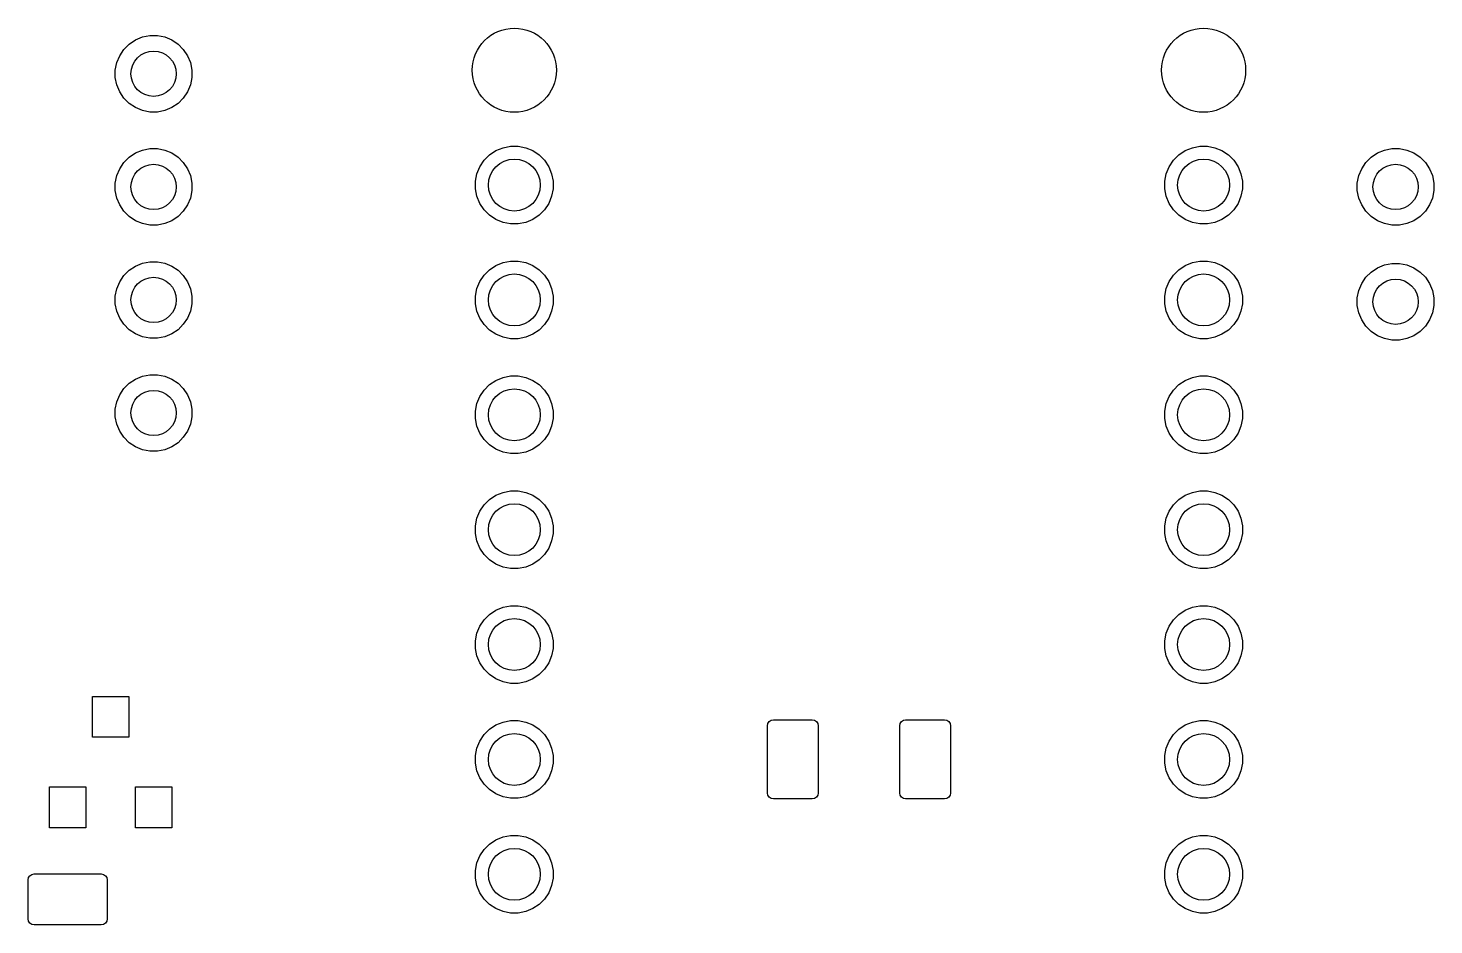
# Model space of a CAD drawing. Header units: inches. Extents: x 5.21 to 6.43, y -5.01 to -3.33.
# Drawn here: x 5.207 to 6.431, y -4.114 to -3.333 of the extents above; entities that cross this region are included whole.
import ezdxf

# ---------------------------------------------------------------- set-up
doc = ezdxf.new("R2010")
doc.units = ezdxf.units.IN
doc.header["$MEASUREMENT"] = 0
doc.layers.add('F.Mask', color=201, linetype='CONTINUOUS', true_color=0xd864ff)

msp = doc.modelspace()

# ---------------------------------------------------------------- linework, layer by layer
at = {"layer": 'F.Mask', "linetype": 'CONTINUOUS'}
for p, q in [((5.3067, -3.3408), (5.3132, -3.3395)), ((5.3132, -3.3395), (5.3197, -3.3395)), ((5.3197, -3.3395), (5.3262, -3.3408)), ((5.2869, -3.3571), (5.2906, -3.3516)), ((5.2906, -3.3516), (5.2952, -3.347)), ((5.2952, -3.347), (5.3007, -3.3433)), ((5.3007, -3.3433), (5.3067, -3.3408)), ((5.3262, -3.3408), (5.3322, -3.3433)), ((5.3322, -3.3433), (5.3377, -3.347)), ((5.3377, -3.347), (5.3423, -3.3516)), ((5.3423, -3.3516), (5.346, -3.3571)), ((5.2831, -3.3696), (5.2844, -3.3631)), ((5.2844, -3.3631), (5.2869, -3.3571)), ((5.346, -3.3571), (5.3485, -3.3631)), ((5.3485, -3.3631), (5.3497, -3.3696)), ((5.2831, -3.3761), (5.2831, -3.3696)), ((5.2844, -3.3825), (5.2831, -3.3761)), ((5.3497, -3.3761), (5.3485, -3.3825)), ((5.3497, -3.3696), (5.3497, -3.3761)), ((5.2869, -3.3886), (5.2844, -3.3825)), ((5.2906, -3.3941), (5.2869, -3.3886)), ((5.346, -3.3886), (5.3423, -3.3941)), ((5.3485, -3.3825), (5.346, -3.3886)), ((5.2952, -3.3987), (5.2906, -3.3941)), ((5.3007, -3.4023), (5.2952, -3.3987)), ((5.3377, -3.3987), (5.3322, -3.4023)), ((5.3423, -3.3941), (5.3377, -3.3987)), ((5.3067, -3.4049), (5.3007, -3.4023)), ((5.3132, -3.4061), (5.3067, -3.4049)), ((5.3197, -3.4061), (5.3132, -3.4061)), ((5.3262, -3.4049), (5.3197, -3.4061)), ((5.3322, -3.4023), (5.3262, -3.4049)), ((5.3067, -3.4392), (5.3132, -3.438)), ((5.3132, -3.438), (5.3197, -3.438)), ((5.3197, -3.438), (5.3262, -3.4392)), ((5.6144, -3.4397), (5.6206, -3.4372)), ((5.6206, -3.4372), (5.6271, -3.4359)), ((5.6271, -3.4359), (5.6337, -3.4359)), ((5.6337, -3.4359), (5.6403, -3.4372)), ((5.6403, -3.4372), (5.6464, -3.4397)), ((6.2144, -3.4397), (6.2206, -3.4372)), ((6.2206, -3.4372), (6.2271, -3.4359)), ((6.2271, -3.4359), (6.2337, -3.4359)), ((6.2337, -3.4359), (6.2403, -3.4372)), ((6.2403, -3.4372), (6.2464, -3.4397)), ((6.3878, -3.4392), (6.3943, -3.438)), ((6.3943, -3.438), (6.4008, -3.438)), ((6.4008, -3.438), (6.4073, -3.4392)), ((5.2869, -3.4555), (5.2906, -3.45)), ((5.2906, -3.45), (5.2952, -3.4454)), ((5.2952, -3.4454), (5.3007, -3.4417)), ((5.3007, -3.4417), (5.3067, -3.4392)), ((5.3262, -3.4392), (5.3322, -3.4417)), ((5.3322, -3.4417), (5.3377, -3.4454)), ((5.3377, -3.4454), (5.3423, -3.45)), ((5.3423, -3.45), (5.346, -3.4555)), ((5.6005, -3.4537), (5.6042, -3.4481)), ((5.6042, -3.4481), (5.6089, -3.4434)), ((5.6089, -3.4434), (5.6144, -3.4397)), ((5.6464, -3.4397), (5.652, -3.4434)), ((5.652, -3.4434), (5.6567, -3.4481)), ((5.6567, -3.4481), (5.6604, -3.4537)), ((6.2005, -3.4537), (6.2042, -3.4481)), ((6.2042, -3.4481), (6.2089, -3.4434)), ((6.2089, -3.4434), (6.2144, -3.4397)), ((6.2464, -3.4397), (6.252, -3.4434)), ((6.252, -3.4434), (6.2567, -3.4481)), ((6.2567, -3.4481), (6.2604, -3.4537)), ((6.368, -3.4555), (6.3717, -3.45)), ((6.3717, -3.45), (6.3763, -3.4454)), ((6.3763, -3.4454), (6.3818, -3.4417)), ((6.3818, -3.4417), (6.3878, -3.4392)), ((6.4073, -3.4392), (6.4133, -3.4417)), ((6.4133, -3.4417), (6.4188, -3.4454)), ((6.4188, -3.4454), (6.4234, -3.45)), ((6.4234, -3.45), (6.4271, -3.4555)), ((5.2831, -3.468), (5.2844, -3.4615)), ((5.2844, -3.4615), (5.2869, -3.4555)), ((5.346, -3.4555), (5.3485, -3.4615)), ((5.3485, -3.4615), (5.3497, -3.468)), ((5.5966, -3.4664), (5.5979, -3.4598)), ((5.5979, -3.4598), (5.6005, -3.4537)), ((5.6604, -3.4537), (5.6629, -3.4598)), ((5.6629, -3.4598), (5.6642, -3.4664)), ((6.1966, -3.4664), (6.1979, -3.4598)), ((6.1979, -3.4598), (6.2005, -3.4537)), ((6.2604, -3.4537), (6.2629, -3.4598)), ((6.2629, -3.4598), (6.2642, -3.4664)), ((6.3642, -3.468), (6.3655, -3.4615)), ((6.3655, -3.4615), (6.368, -3.4555)), ((6.4271, -3.4555), (6.4296, -3.4615)), ((6.4296, -3.4615), (6.4308, -3.468)), ((5.2831, -3.4745), (5.2831, -3.468)), ((5.2844, -3.481), (5.2831, -3.4745)), ((5.3497, -3.4745), (5.3485, -3.481)), ((5.3497, -3.468), (5.3497, -3.4745)), ((5.5966, -3.473), (5.5966, -3.4664)), ((5.5979, -3.4795), (5.5966, -3.473)), ((5.6642, -3.473), (5.6629, -3.4795)), ((5.6642, -3.4664), (5.6642, -3.473)), ((6.1966, -3.473), (6.1966, -3.4664)), ((6.1979, -3.4795), (6.1966, -3.473)), ((6.2642, -3.473), (6.2629, -3.4795)), ((6.2642, -3.4664), (6.2642, -3.473)), ((6.3642, -3.4745), (6.3642, -3.468)), ((6.3655, -3.481), (6.3642, -3.4745)), ((6.4308, -3.4745), (6.4296, -3.481)), ((6.4308, -3.468), (6.4308, -3.4745)), ((5.2869, -3.487), (5.2844, -3.481)), ((5.2906, -3.4925), (5.2869, -3.487)), ((5.346, -3.487), (5.3423, -3.4925)), ((5.3485, -3.481), (5.346, -3.487)), ((5.6005, -3.4857), (5.5979, -3.4795)), ((5.6042, -3.4912), (5.6005, -3.4857)), ((5.6604, -3.4857), (5.6567, -3.4912)), ((5.6629, -3.4795), (5.6604, -3.4857)), ((6.2005, -3.4857), (6.1979, -3.4795)), ((6.2042, -3.4912), (6.2005, -3.4857)), ((6.2604, -3.4857), (6.2567, -3.4912)), ((6.2629, -3.4795), (6.2604, -3.4857)), ((6.368, -3.487), (6.3655, -3.481)), ((6.3717, -3.4925), (6.368, -3.487)), ((6.4271, -3.487), (6.4234, -3.4925)), ((6.4296, -3.481), (6.4271, -3.487)), ((5.2952, -3.4971), (5.2906, -3.4925)), ((5.3007, -3.5008), (5.2952, -3.4971)), ((5.3377, -3.4971), (5.3322, -3.5008)), ((5.3423, -3.4925), (5.3377, -3.4971)), ((5.6089, -3.4959), (5.6042, -3.4912)), ((5.6144, -3.4996), (5.6089, -3.4959)), ((5.6206, -3.5022), (5.6144, -3.4996)), ((5.6464, -3.4996), (5.6403, -3.5022)), ((5.652, -3.4959), (5.6464, -3.4996)), ((5.6567, -3.4912), (5.652, -3.4959)), ((6.2089, -3.4959), (6.2042, -3.4912)), ((6.2144, -3.4996), (6.2089, -3.4959)), ((6.2206, -3.5022), (6.2144, -3.4996)), ((6.2464, -3.4996), (6.2403, -3.5022)), ((6.252, -3.4959), (6.2464, -3.4996)), ((6.2567, -3.4912), (6.252, -3.4959)), ((6.3763, -3.4971), (6.3717, -3.4925)), ((6.3818, -3.5008), (6.3763, -3.4971)), ((6.4188, -3.4971), (6.4133, -3.5008)), ((6.4234, -3.4925), (6.4188, -3.4971)), ((5.3067, -3.5033), (5.3007, -3.5008)), ((5.3132, -3.5046), (5.3067, -3.5033)), ((5.3197, -3.5046), (5.3132, -3.5046)), ((5.3262, -3.5033), (5.3197, -3.5046)), ((5.3322, -3.5008), (5.3262, -3.5033)), ((5.6271, -3.5035), (5.6206, -3.5022)), ((5.6337, -3.5035), (5.6271, -3.5035)), ((5.6403, -3.5022), (5.6337, -3.5035)), ((6.2271, -3.5035), (6.2206, -3.5022)), ((6.2337, -3.5035), (6.2271, -3.5035)), ((6.2403, -3.5022), (6.2337, -3.5035)), ((6.3878, -3.5033), (6.3818, -3.5008)), ((6.3943, -3.5046), (6.3878, -3.5033)), ((6.4008, -3.5046), (6.3943, -3.5046)), ((6.4073, -3.5033), (6.4008, -3.5046)), ((6.4133, -3.5008), (6.4073, -3.5033)), ((5.6206, -3.5372), (5.6271, -3.5359)), ((5.6271, -3.5359), (5.6337, -3.5359)), ((5.6337, -3.5359), (5.6403, -3.5372)), ((6.2206, -3.5372), (6.2271, -3.5359)), ((6.2271, -3.5359), (6.2337, -3.5359)), ((6.2337, -3.5359), (6.2403, -3.5372)), ((5.2869, -3.5539), (5.2906, -3.5485)), ((5.2906, -3.5485), (5.2952, -3.5438)), ((5.2952, -3.5438), (5.3007, -3.5402)), ((5.3007, -3.5402), (5.3067, -3.5377)), ((5.3067, -3.5377), (5.3132, -3.5364)), ((5.3132, -3.5364), (5.3197, -3.5364)), ((5.3197, -3.5364), (5.3262, -3.5377)), ((5.3262, -3.5377), (5.3322, -3.5402)), ((5.3322, -3.5402), (5.3377, -3.5438)), ((5.3377, -3.5438), (5.3423, -3.5485)), ((5.3423, -3.5485), (5.346, -3.5539)), ((5.6005, -3.5537), (5.6042, -3.5481)), ((5.6042, -3.5481), (5.6089, -3.5434)), ((5.6089, -3.5434), (5.6144, -3.5397)), ((5.6144, -3.5397), (5.6206, -3.5372)), ((5.6403, -3.5372), (5.6464, -3.5397)), ((5.6464, -3.5397), (5.652, -3.5434)), ((5.652, -3.5434), (5.6567, -3.5481)), ((5.6567, -3.5481), (5.6604, -3.5537)), ((6.2005, -3.5537), (6.2042, -3.5481)), ((6.2042, -3.5481), (6.2089, -3.5434)), ((6.2089, -3.5434), (6.2144, -3.5397)), ((6.2144, -3.5397), (6.2206, -3.5372)), ((6.2403, -3.5372), (6.2464, -3.5397)), ((6.2464, -3.5397), (6.252, -3.5434)), ((6.252, -3.5434), (6.2567, -3.5481)), ((6.2567, -3.5481), (6.2604, -3.5537)), ((6.3717, -3.55), (6.3763, -3.5454)), ((6.3763, -3.5454), (6.3818, -3.5417)), ((6.3818, -3.5417), (6.3878, -3.5392)), ((6.3878, -3.5392), (6.3943, -3.538)), ((6.3943, -3.538), (6.4008, -3.538)), ((6.4008, -3.538), (6.4073, -3.5392)), ((6.4073, -3.5392), (6.4133, -3.5417)), ((6.4133, -3.5417), (6.4188, -3.5454)), ((6.4188, -3.5454), (6.4234, -3.55)), ((5.2831, -3.5664), (5.2844, -3.56)), ((5.2844, -3.56), (5.2869, -3.5539)), ((5.346, -3.5539), (5.3485, -3.56)), ((5.3485, -3.56), (5.3497, -3.5664)), ((5.5966, -3.5664), (5.5979, -3.5598)), ((5.5979, -3.5598), (5.6005, -3.5537)), ((5.6604, -3.5537), (5.6629, -3.5598)), ((5.6629, -3.5598), (5.6642, -3.5664)), ((6.1966, -3.5664), (6.1979, -3.5598)), ((6.1979, -3.5598), (6.2005, -3.5537)), ((6.2604, -3.5537), (6.2629, -3.5598)), ((6.2629, -3.5598), (6.2642, -3.5664)), ((6.3655, -3.5615), (6.368, -3.5555)), ((6.368, -3.5555), (6.3717, -3.55)), ((6.4234, -3.55), (6.4271, -3.5555)), ((6.4271, -3.5555), (6.4296, -3.5615)), ((5.2831, -3.573), (5.2831, -3.5664)), ((5.2844, -3.5794), (5.2831, -3.573)), ((5.3497, -3.573), (5.3485, -3.5794)), ((5.3497, -3.5664), (5.3497, -3.573)), ((5.5966, -3.573), (5.5966, -3.5664)), ((5.5979, -3.5795), (5.5966, -3.573)), ((5.6642, -3.573), (5.6629, -3.5795)), ((5.6642, -3.5664), (5.6642, -3.573)), ((6.1966, -3.573), (6.1966, -3.5664)), ((6.1979, -3.5795), (6.1966, -3.573)), ((6.2642, -3.573), (6.2629, -3.5795)), ((6.2642, -3.5664), (6.2642, -3.573)), ((6.3642, -3.568), (6.3655, -3.5615)), ((6.3642, -3.5745), (6.3642, -3.568)), ((6.4296, -3.5615), (6.4308, -3.568)), ((6.4308, -3.568), (6.4308, -3.5745)), ((5.2869, -3.5855), (5.2844, -3.5794)), ((5.3485, -3.5794), (5.346, -3.5855)), ((5.6005, -3.5857), (5.5979, -3.5795)), ((5.6629, -3.5795), (5.6604, -3.5857)), ((6.2005, -3.5857), (6.1979, -3.5795)), ((6.2629, -3.5795), (6.2604, -3.5857)), ((6.3655, -3.581), (6.3642, -3.5745)), ((6.368, -3.587), (6.3655, -3.581)), ((6.4296, -3.581), (6.4271, -3.587)), ((6.4308, -3.5745), (6.4296, -3.581)), ((5.2906, -3.5909), (5.2869, -3.5855)), ((5.2952, -3.5956), (5.2906, -3.5909)), ((5.3007, -3.5992), (5.2952, -3.5956)), ((5.3377, -3.5956), (5.3322, -3.5992)), ((5.3423, -3.5909), (5.3377, -3.5956)), ((5.346, -3.5855), (5.3423, -3.5909)), ((5.6042, -3.5912), (5.6005, -3.5857)), ((5.6089, -3.5959), (5.6042, -3.5912)), ((5.6144, -3.5996), (5.6089, -3.5959)), ((5.652, -3.5959), (5.6464, -3.5996)), ((5.6567, -3.5912), (5.652, -3.5959)), ((5.6604, -3.5857), (5.6567, -3.5912)), ((6.2042, -3.5912), (6.2005, -3.5857)), ((6.2089, -3.5959), (6.2042, -3.5912)), ((6.2144, -3.5996), (6.2089, -3.5959)), ((6.252, -3.5959), (6.2464, -3.5996)), ((6.2567, -3.5912), (6.252, -3.5959)), ((6.2604, -3.5857), (6.2567, -3.5912)), ((6.3717, -3.5925), (6.368, -3.587)), ((6.3763, -3.5971), (6.3717, -3.5925)), ((6.3818, -3.6008), (6.3763, -3.5971)), ((6.4188, -3.5971), (6.4133, -3.6008)), ((6.4234, -3.5925), (6.4188, -3.5971)), ((6.4271, -3.587), (6.4234, -3.5925)), ((5.3067, -3.6017), (5.3007, -3.5992)), ((5.3132, -3.603), (5.3067, -3.6017)), ((5.3197, -3.603), (5.3132, -3.603)), ((5.3262, -3.6017), (5.3197, -3.603)), ((5.3322, -3.5992), (5.3262, -3.6017)), ((5.6206, -3.6022), (5.6144, -3.5996)), ((5.6271, -3.6035), (5.6206, -3.6022)), ((5.6337, -3.6035), (5.6271, -3.6035)), ((5.6403, -3.6022), (5.6337, -3.6035)), ((5.6464, -3.5996), (5.6403, -3.6022)), ((6.2206, -3.6022), (6.2144, -3.5996)), ((6.2271, -3.6035), (6.2206, -3.6022)), ((6.2337, -3.6035), (6.2271, -3.6035)), ((6.2403, -3.6022), (6.2337, -3.6035)), ((6.2464, -3.5996), (6.2403, -3.6022)), ((6.3878, -3.6033), (6.3818, -3.6008)), ((6.3943, -3.6046), (6.3878, -3.6033)), ((6.4008, -3.6046), (6.3943, -3.6046)), ((6.4073, -3.6033), (6.4008, -3.6046)), ((6.4133, -3.6008), (6.4073, -3.6033)), ((5.2906, -3.6469), (5.2952, -3.6422)), ((5.2952, -3.6422), (5.3007, -3.6386)), ((5.3007, -3.6386), (5.3067, -3.6361)), ((5.3067, -3.6361), (5.3132, -3.6348)), ((5.3132, -3.6348), (5.3197, -3.6348)), ((5.3197, -3.6348), (5.3262, -3.6361)), ((5.3262, -3.6361), (5.3322, -3.6386)), ((5.3322, -3.6386), (5.3377, -3.6422)), ((5.3377, -3.6422), (5.3423, -3.6469)), ((5.6042, -3.6481), (5.6089, -3.6434)), ((5.6089, -3.6434), (5.6144, -3.6397)), ((5.6144, -3.6397), (5.6206, -3.6372)), ((5.6206, -3.6372), (5.6271, -3.6359)), ((5.6271, -3.6359), (5.6337, -3.6359)), ((5.6337, -3.6359), (5.6403, -3.6372)), ((5.6403, -3.6372), (5.6464, -3.6397)), ((5.6464, -3.6397), (5.652, -3.6434)), ((5.652, -3.6434), (5.6567, -3.6481)), ((6.2042, -3.6481), (6.2089, -3.6434)), ((6.2089, -3.6434), (6.2144, -3.6397)), ((6.2144, -3.6397), (6.2206, -3.6372)), ((6.2206, -3.6372), (6.2271, -3.6359)), ((6.2271, -3.6359), (6.2337, -3.6359)), ((6.2337, -3.6359), (6.2403, -3.6372)), ((6.2403, -3.6372), (6.2464, -3.6397)), ((6.2464, -3.6397), (6.252, -3.6434)), ((6.252, -3.6434), (6.2567, -3.6481)), ((5.2831, -3.6648), (5.2844, -3.6584)), ((5.2844, -3.6584), (5.2869, -3.6523)), ((5.2869, -3.6523), (5.2906, -3.6469)), ((5.3423, -3.6469), (5.346, -3.6523)), ((5.346, -3.6523), (5.3485, -3.6584)), ((5.3485, -3.6584), (5.3497, -3.6648)), ((5.5979, -3.6598), (5.6005, -3.6537)), ((5.6005, -3.6537), (5.6042, -3.6481)), ((5.6567, -3.6481), (5.6604, -3.6537)), ((5.6604, -3.6537), (5.6629, -3.6598)), ((6.1979, -3.6598), (6.2005, -3.6537)), ((6.2005, -3.6537), (6.2042, -3.6481)), ((6.2567, -3.6481), (6.2604, -3.6537)), ((6.2604, -3.6537), (6.2629, -3.6598)), ((5.2831, -3.6714), (5.2831, -3.6648)), ((5.3497, -3.6648), (5.3497, -3.6714)), ((5.5966, -3.6664), (5.5979, -3.6598)), ((5.5966, -3.673), (5.5966, -3.6664)), ((5.6629, -3.6598), (5.6642, -3.6664)), ((5.6642, -3.6664), (5.6642, -3.673)), ((6.1966, -3.6664), (6.1979, -3.6598)), ((6.1966, -3.673), (6.1966, -3.6664)), ((6.2629, -3.6598), (6.2642, -3.6664)), ((6.2642, -3.6664), (6.2642, -3.673)), ((5.2844, -3.6778), (5.2831, -3.6714)), ((5.2869, -3.6839), (5.2844, -3.6778)), ((5.3485, -3.6778), (5.346, -3.6839)), ((5.3497, -3.6714), (5.3485, -3.6778)), ((5.5979, -3.6795), (5.5966, -3.673)), ((5.6005, -3.6857), (5.5979, -3.6795)), ((5.6629, -3.6795), (5.6604, -3.6857)), ((5.6642, -3.673), (5.6629, -3.6795)), ((6.1979, -3.6795), (6.1966, -3.673)), ((6.2005, -3.6857), (6.1979, -3.6795)), ((6.2629, -3.6795), (6.2604, -3.6857)), ((6.2642, -3.673), (6.2629, -3.6795)), ((5.2906, -3.6893), (5.2869, -3.6839)), ((5.2952, -3.694), (5.2906, -3.6893)), ((5.3007, -3.6976), (5.2952, -3.694)), ((5.3377, -3.694), (5.3322, -3.6976)), ((5.3423, -3.6893), (5.3377, -3.694)), ((5.346, -3.6839), (5.3423, -3.6893)), ((5.6042, -3.6912), (5.6005, -3.6857)), ((5.6089, -3.6959), (5.6042, -3.6912)), ((5.6567, -3.6912), (5.652, -3.6959)), ((5.6604, -3.6857), (5.6567, -3.6912)), ((6.2042, -3.6912), (6.2005, -3.6857)), ((6.2089, -3.6959), (6.2042, -3.6912)), ((6.2567, -3.6912), (6.252, -3.6959)), ((6.2604, -3.6857), (6.2567, -3.6912)), ((5.3067, -3.7001), (5.3007, -3.6976)), ((5.3132, -3.7014), (5.3067, -3.7001)), ((5.3197, -3.7014), (5.3132, -3.7014)), ((5.3262, -3.7001), (5.3197, -3.7014)), ((5.3322, -3.6976), (5.3262, -3.7001)), ((5.6144, -3.6996), (5.6089, -3.6959)), ((5.6206, -3.7022), (5.6144, -3.6996)), ((5.6271, -3.7035), (5.6206, -3.7022)), ((5.6337, -3.7035), (5.6271, -3.7035)), ((5.6403, -3.7022), (5.6337, -3.7035)), ((5.6464, -3.6996), (5.6403, -3.7022)), ((5.652, -3.6959), (5.6464, -3.6996)), ((6.2144, -3.6996), (6.2089, -3.6959)), ((6.2206, -3.7022), (6.2144, -3.6996)), ((6.2271, -3.7035), (6.2206, -3.7022)), ((6.2337, -3.7035), (6.2271, -3.7035)), ((6.2403, -3.7022), (6.2337, -3.7035)), ((6.2464, -3.6996), (6.2403, -3.7022)), ((6.252, -3.6959), (6.2464, -3.6996)), ((5.6042, -3.7481), (5.6089, -3.7434)), ((5.6089, -3.7434), (5.6144, -3.7397)), ((5.6144, -3.7397), (5.6206, -3.7372)), ((5.6206, -3.7372), (5.6271, -3.7359)), ((5.6271, -3.7359), (5.6337, -3.7359)), ((5.6337, -3.7359), (5.6403, -3.7372)), ((5.6403, -3.7372), (5.6464, -3.7397)), ((5.6464, -3.7397), (5.652, -3.7434)), ((5.652, -3.7434), (5.6567, -3.7481)), ((6.2042, -3.7481), (6.2089, -3.7434)), ((6.2089, -3.7434), (6.2144, -3.7397)), ((6.2144, -3.7397), (6.2206, -3.7372)), ((6.2206, -3.7372), (6.2271, -3.7359)), ((6.2271, -3.7359), (6.2337, -3.7359)), ((6.2337, -3.7359), (6.2403, -3.7372)), ((6.2403, -3.7372), (6.2464, -3.7397)), ((6.2464, -3.7397), (6.252, -3.7434)), ((6.252, -3.7434), (6.2567, -3.7481)), ((5.5979, -3.7598), (5.6005, -3.7537)), ((5.6005, -3.7537), (5.6042, -3.7481)), ((5.6567, -3.7481), (5.6604, -3.7537)), ((5.6604, -3.7537), (5.6629, -3.7598)), ((6.1979, -3.7598), (6.2005, -3.7537)), ((6.2005, -3.7537), (6.2042, -3.7481)), ((6.2567, -3.7481), (6.2604, -3.7537)), ((6.2604, -3.7537), (6.2629, -3.7598)), ((5.5966, -3.7664), (5.5979, -3.7598)), ((5.5966, -3.773), (5.5966, -3.7664)), ((5.6629, -3.7598), (5.6642, -3.7664)), ((5.6642, -3.7664), (5.6642, -3.773)), ((6.1966, -3.7664), (6.1979, -3.7598)), ((6.1966, -3.773), (6.1966, -3.7664)), ((6.2629, -3.7598), (6.2642, -3.7664)), ((6.2642, -3.7664), (6.2642, -3.773)), ((5.5979, -3.7795), (5.5966, -3.773)), ((5.6005, -3.7857), (5.5979, -3.7795)), ((5.6629, -3.7795), (5.6604, -3.7857)), ((5.6642, -3.773), (5.6629, -3.7795)), ((6.1979, -3.7795), (6.1966, -3.773)), ((6.2005, -3.7857), (6.1979, -3.7795)), ((6.2629, -3.7795), (6.2604, -3.7857)), ((6.2642, -3.773), (6.2629, -3.7795)), ((5.6042, -3.7912), (5.6005, -3.7857)), ((5.6089, -3.7959), (5.6042, -3.7912)), ((5.6567, -3.7912), (5.652, -3.7959)), ((5.6604, -3.7857), (5.6567, -3.7912)), ((6.2042, -3.7912), (6.2005, -3.7857)), ((6.2089, -3.7959), (6.2042, -3.7912)), ((6.2567, -3.7912), (6.252, -3.7959)), ((6.2604, -3.7857), (6.2567, -3.7912)), ((5.6144, -3.7996), (5.6089, -3.7959)), ((5.6206, -3.8022), (5.6144, -3.7996)), ((5.6271, -3.8035), (5.6206, -3.8022)), ((5.6337, -3.8035), (5.6271, -3.8035)), ((5.6403, -3.8022), (5.6337, -3.8035)), ((5.6464, -3.7996), (5.6403, -3.8022)), ((5.652, -3.7959), (5.6464, -3.7996)), ((6.2144, -3.7996), (6.2089, -3.7959)), ((6.2206, -3.8022), (6.2144, -3.7996)), ((6.2271, -3.8035), (6.2206, -3.8022)), ((6.2337, -3.8035), (6.2271, -3.8035)), ((6.2403, -3.8022), (6.2337, -3.8035)), ((6.2464, -3.7996), (6.2403, -3.8022)), ((6.252, -3.7959), (6.2464, -3.7996)), ((5.6089, -3.8434), (5.6144, -3.8397)), ((5.6144, -3.8397), (5.6206, -3.8372)), ((5.6206, -3.8372), (5.6271, -3.8359)), ((5.6271, -3.8359), (5.6337, -3.8359)), ((5.6337, -3.8359), (5.6403, -3.8372)), ((5.6403, -3.8372), (5.6464, -3.8397)), ((5.6464, -3.8397), (5.652, -3.8434)), ((6.2089, -3.8434), (6.2144, -3.8397)), ((6.2144, -3.8397), (6.2206, -3.8372)), ((6.2206, -3.8372), (6.2271, -3.8359)), ((6.2271, -3.8359), (6.2337, -3.8359)), ((6.2337, -3.8359), (6.2403, -3.8372)), ((6.2403, -3.8372), (6.2464, -3.8397)), ((6.2464, -3.8397), (6.252, -3.8434)), ((5.5979, -3.8598), (5.6005, -3.8537)), ((5.6005, -3.8537), (5.6042, -3.8481)), ((5.6042, -3.8481), (5.6089, -3.8434)), ((5.652, -3.8434), (5.6567, -3.8481)), ((5.6567, -3.8481), (5.6604, -3.8537)), ((5.6604, -3.8537), (5.6629, -3.8598)), ((6.1979, -3.8598), (6.2005, -3.8537)), ((6.2005, -3.8537), (6.2042, -3.8481)), ((6.2042, -3.8481), (6.2089, -3.8434)), ((6.252, -3.8434), (6.2567, -3.8481)), ((6.2567, -3.8481), (6.2604, -3.8537)), ((6.2604, -3.8537), (6.2629, -3.8598)), ((5.5966, -3.8664), (5.5979, -3.8598)), ((5.5966, -3.873), (5.5966, -3.8664)), ((5.6629, -3.8598), (5.6642, -3.8664)), ((5.6642, -3.8664), (5.6642, -3.873)), ((6.1966, -3.8664), (6.1979, -3.8598)), ((6.1966, -3.873), (6.1966, -3.8664)), ((6.2629, -3.8598), (6.2642, -3.8664)), ((6.2642, -3.8664), (6.2642, -3.873)), ((5.5979, -3.8795), (5.5966, -3.873)), ((5.6642, -3.873), (5.6629, -3.8795)), ((6.1979, -3.8795), (6.1966, -3.873)), ((6.2642, -3.873), (6.2629, -3.8795)), ((5.6005, -3.8857), (5.5979, -3.8795)), ((5.6042, -3.8912), (5.6005, -3.8857)), ((5.6604, -3.8857), (5.6567, -3.8912)), ((5.6629, -3.8795), (5.6604, -3.8857)), ((6.2005, -3.8857), (6.1979, -3.8795)), ((6.2042, -3.8912), (6.2005, -3.8857)), ((6.2604, -3.8857), (6.2567, -3.8912)), ((6.2629, -3.8795), (6.2604, -3.8857)), ((5.6089, -3.8959), (5.6042, -3.8912)), ((5.6144, -3.8996), (5.6089, -3.8959)), ((5.6206, -3.9022), (5.6144, -3.8996)), ((5.6271, -3.9035), (5.6206, -3.9022)), ((5.6403, -3.9022), (5.6337, -3.9035)), ((5.6464, -3.8996), (5.6403, -3.9022)), ((5.652, -3.8959), (5.6464, -3.8996)), ((5.6567, -3.8912), (5.652, -3.8959)), ((6.2089, -3.8959), (6.2042, -3.8912)), ((6.2144, -3.8996), (6.2089, -3.8959)), ((6.2206, -3.9022), (6.2144, -3.8996)), ((6.2271, -3.9035), (6.2206, -3.9022)), ((6.2403, -3.9022), (6.2337, -3.9035)), ((6.2464, -3.8996), (6.2403, -3.9022)), ((6.252, -3.8959), (6.2464, -3.8996)), ((6.2567, -3.8912), (6.252, -3.8959)), ((5.2633, -3.9503), (5.2633, -3.9149)), ((5.2633, -3.9149), (5.2948, -3.9149)), ((5.2948, -3.9149), (5.2948, -3.9503)), ((5.6337, -3.9035), (5.6271, -3.9035)), ((6.2337, -3.9035), (6.2271, -3.9035)), ((5.6089, -3.9434), (5.6144, -3.9397)), ((5.6144, -3.9397), (5.6206, -3.9372)), ((5.6206, -3.9372), (5.6271, -3.9359)), ((5.6271, -3.9359), (5.6337, -3.9359)), ((5.6337, -3.9359), (5.6403, -3.9372)), ((5.6403, -3.9372), (5.6464, -3.9397)), ((5.6464, -3.9397), (5.652, -3.9434)), ((5.8507, -3.9404), (5.8511, -3.9384)), ((5.8511, -3.9384), (5.8522, -3.9368)), ((5.8522, -3.9368), (5.8539, -3.9356)), ((5.8539, -3.9356), (5.8559, -3.9352)), ((5.8559, -3.9352), (5.8898, -3.9352)), ((5.8898, -3.9352), (5.8918, -3.9356)), ((5.8918, -3.9356), (5.8935, -3.9368)), ((5.8935, -3.9368), (5.8946, -3.9384)), ((5.8946, -3.9384), (5.895, -3.9404)), ((5.9659, -3.9404), (5.9663, -3.9384)), ((5.9663, -3.9384), (5.9674, -3.9368)), ((5.9674, -3.9368), (5.9691, -3.9356)), ((5.9691, -3.9356), (5.971, -3.9352)), ((5.971, -3.9352), (6.005, -3.9352)), ((6.005, -3.9352), (6.007, -3.9356)), ((6.007, -3.9356), (6.0086, -3.9368)), ((6.0086, -3.9368), (6.0098, -3.9384)), ((6.0098, -3.9384), (6.0102, -3.9404)), ((6.2089, -3.9434), (6.2144, -3.9397)), ((6.2144, -3.9397), (6.2206, -3.9372)), ((6.2206, -3.9372), (6.2271, -3.9359)), ((6.2271, -3.9359), (6.2337, -3.9359)), ((6.2337, -3.9359), (6.2403, -3.9372)), ((6.2403, -3.9372), (6.2464, -3.9397)), ((6.2464, -3.9397), (6.252, -3.9434)), ((5.2948, -3.9503), (5.2633, -3.9503)), ((5.6005, -3.9537), (5.6042, -3.9481)), ((5.6042, -3.9481), (5.6089, -3.9434)), ((5.652, -3.9434), (5.6567, -3.9481)), ((5.6567, -3.9481), (5.6604, -3.9537)), ((5.8507, -3.999), (5.8507, -3.9404)), ((5.895, -3.9404), (5.895, -3.999)), ((5.9659, -3.999), (5.9659, -3.9404)), ((6.0102, -3.9404), (6.0102, -3.999)), ((6.2005, -3.9537), (6.2042, -3.9481)), ((6.2042, -3.9481), (6.2089, -3.9434)), ((6.252, -3.9434), (6.2567, -3.9481)), ((6.2567, -3.9481), (6.2604, -3.9537)), ((5.5966, -3.9664), (5.5979, -3.9598)), ((5.5979, -3.9598), (5.6005, -3.9537)), ((5.6604, -3.9537), (5.6629, -3.9598)), ((5.6629, -3.9598), (5.6642, -3.9664)), ((6.1966, -3.9664), (6.1979, -3.9598)), ((6.1979, -3.9598), (6.2005, -3.9537)), ((6.2604, -3.9537), (6.2629, -3.9598)), ((6.2629, -3.9598), (6.2642, -3.9664)), ((5.5966, -3.973), (5.5966, -3.9664)), ((5.5979, -3.9795), (5.5966, -3.973)), ((5.6642, -3.973), (5.6629, -3.9795)), ((5.6642, -3.9664), (5.6642, -3.973)), ((6.1966, -3.973), (6.1966, -3.9664)), ((6.1979, -3.9795), (6.1966, -3.973)), ((6.2642, -3.973), (6.2629, -3.9795)), ((6.2642, -3.9664), (6.2642, -3.973)), ((5.6005, -3.9857), (5.5979, -3.9795)), ((5.6042, -3.9912), (5.6005, -3.9857)), ((5.6604, -3.9857), (5.6567, -3.9912)), ((5.6629, -3.9795), (5.6604, -3.9857)), ((6.2005, -3.9857), (6.1979, -3.9795)), ((6.2042, -3.9912), (6.2005, -3.9857)), ((6.2604, -3.9857), (6.2567, -3.9912)), ((6.2629, -3.9795), (6.2604, -3.9857)), ((5.2259, -4.0291), (5.2259, -3.9936)), ((5.2259, -3.9936), (5.2574, -3.9936)), ((5.2574, -3.9936), (5.2574, -4.0291)), ((5.3007, -4.0291), (5.3007, -3.9936)), ((5.3007, -3.9936), (5.3322, -3.9936)), ((5.3322, -3.9936), (5.3322, -4.0291)), ((5.6089, -3.9959), (5.6042, -3.9912)), ((5.6144, -3.9996), (5.6089, -3.9959)), ((5.6206, -4.0022), (5.6144, -3.9996)), ((5.6464, -3.9996), (5.6403, -4.0022)), ((5.652, -3.9959), (5.6464, -3.9996)), ((5.6567, -3.9912), (5.652, -3.9959)), ((5.8511, -4.0009), (5.8507, -3.999)), ((5.8522, -4.0026), (5.8511, -4.0009)), ((5.8946, -4.0009), (5.8935, -4.0026)), ((5.895, -3.999), (5.8946, -4.0009)), ((5.9663, -4.0009), (5.9659, -3.999)), ((5.9674, -4.0026), (5.9663, -4.0009)), ((6.0098, -4.0009), (6.0086, -4.0026)), ((6.0102, -3.999), (6.0098, -4.0009)), ((6.2089, -3.9959), (6.2042, -3.9912)), ((6.2144, -3.9996), (6.2089, -3.9959)), ((6.2206, -4.0022), (6.2144, -3.9996)), ((6.2464, -3.9996), (6.2403, -4.0022)), ((6.252, -3.9959), (6.2464, -3.9996)), ((6.2567, -3.9912), (6.252, -3.9959)), ((5.6271, -4.0035), (5.6206, -4.0022)), ((5.6337, -4.0035), (5.6271, -4.0035)), ((5.6403, -4.0022), (5.6337, -4.0035)), ((5.8539, -4.0037), (5.8522, -4.0026)), ((5.8559, -4.0041), (5.8539, -4.0037)), ((5.8898, -4.0041), (5.8559, -4.0041)), ((5.8918, -4.0037), (5.8898, -4.0041)), ((5.8935, -4.0026), (5.8918, -4.0037)), ((5.9691, -4.0037), (5.9674, -4.0026)), ((5.971, -4.0041), (5.9691, -4.0037)), ((6.005, -4.0041), (5.971, -4.0041)), ((6.007, -4.0037), (6.005, -4.0041)), ((6.0086, -4.0026), (6.007, -4.0037)), ((6.2271, -4.0035), (6.2206, -4.0022)), ((6.2337, -4.0035), (6.2271, -4.0035)), ((6.2403, -4.0022), (6.2337, -4.0035)), ((5.2574, -4.0291), (5.2259, -4.0291)), ((5.3322, -4.0291), (5.3007, -4.0291)), ((5.6144, -4.0397), (5.6206, -4.0372)), ((5.6206, -4.0372), (5.6271, -4.0359)), ((5.6271, -4.0359), (5.6337, -4.0359)), ((5.6337, -4.0359), (5.6403, -4.0372)), ((5.6403, -4.0372), (5.6464, -4.0397)), ((6.2144, -4.0397), (6.2206, -4.0372)), ((6.2206, -4.0372), (6.2271, -4.0359)), ((6.2271, -4.0359), (6.2337, -4.0359)), ((6.2337, -4.0359), (6.2403, -4.0372)), ((6.2403, -4.0372), (6.2464, -4.0397)), ((5.6005, -4.0537), (5.6042, -4.0481)), ((5.6042, -4.0481), (5.6089, -4.0434)), ((5.6089, -4.0434), (5.6144, -4.0397)), ((5.6464, -4.0397), (5.652, -4.0434)), ((5.652, -4.0434), (5.6567, -4.0481)), ((5.6567, -4.0481), (5.6604, -4.0537)), ((6.2005, -4.0537), (6.2042, -4.0481)), ((6.2042, -4.0481), (6.2089, -4.0434)), ((6.2089, -4.0434), (6.2144, -4.0397)), ((6.2464, -4.0397), (6.252, -4.0434)), ((6.252, -4.0434), (6.2567, -4.0481)), ((6.2567, -4.0481), (6.2604, -4.0537)), ((5.5966, -4.0664), (5.5979, -4.0598)), ((5.5979, -4.0598), (5.6005, -4.0537)), ((5.6604, -4.0537), (5.6629, -4.0598)), ((5.6629, -4.0598), (5.6642, -4.0664)), ((6.1966, -4.0664), (6.1979, -4.0598)), ((6.1979, -4.0598), (6.2005, -4.0537)), ((6.2604, -4.0537), (6.2629, -4.0598)), ((6.2629, -4.0598), (6.2642, -4.0664)), ((5.2072, -4.0746), (5.2076, -4.0726)), ((5.2072, -4.1086), (5.2072, -4.0746)), ((5.2076, -4.0726), (5.2087, -4.071)), ((5.2087, -4.071), (5.2104, -4.0698)), ((5.2104, -4.0698), (5.2124, -4.0694)), ((5.2124, -4.0694), (5.2709, -4.0694)), ((5.2709, -4.0694), (5.2729, -4.0698)), ((5.2729, -4.0698), (5.2746, -4.071)), ((5.2746, -4.071), (5.2757, -4.0726)), ((5.2757, -4.0726), (5.2761, -4.0746)), ((5.2761, -4.0746), (5.2761, -4.1086)), ((5.5966, -4.073), (5.5966, -4.0664)), ((5.5979, -4.0795), (5.5966, -4.073)), ((5.6642, -4.073), (5.6629, -4.0795)), ((5.6642, -4.0664), (5.6642, -4.073)), ((6.1966, -4.073), (6.1966, -4.0664)), ((6.1979, -4.0795), (6.1966, -4.073)), ((6.2642, -4.073), (6.2629, -4.0795)), ((6.2642, -4.0664), (6.2642, -4.073)), ((5.6005, -4.0857), (5.5979, -4.0795)), ((5.6042, -4.0912), (5.6005, -4.0857)), ((5.6604, -4.0857), (5.6567, -4.0912)), ((5.6629, -4.0795), (5.6604, -4.0857)), ((6.2005, -4.0857), (6.1979, -4.0795)), ((6.2042, -4.0912), (6.2005, -4.0857)), ((6.2604, -4.0857), (6.2567, -4.0912)), ((6.2629, -4.0795), (6.2604, -4.0857)), ((5.6089, -4.0959), (5.6042, -4.0912)), ((5.6144, -4.0996), (5.6089, -4.0959)), ((5.652, -4.0959), (5.6464, -4.0996)), ((5.6567, -4.0912), (5.652, -4.0959)), ((6.2089, -4.0959), (6.2042, -4.0912)), ((6.2144, -4.0996), (6.2089, -4.0959)), ((6.252, -4.0959), (6.2464, -4.0996)), ((6.2567, -4.0912), (6.252, -4.0959)), ((5.2076, -4.1105), (5.2072, -4.1086)), ((5.2087, -4.1122), (5.2076, -4.1105)), ((5.2757, -4.1105), (5.2746, -4.1122)), ((5.2761, -4.1086), (5.2757, -4.1105)), ((5.6206, -4.1022), (5.6144, -4.0996)), ((5.6271, -4.1035), (5.6206, -4.1022)), ((5.6337, -4.1035), (5.6271, -4.1035)), ((5.6403, -4.1022), (5.6337, -4.1035)), ((5.6464, -4.0996), (5.6403, -4.1022)), ((6.2206, -4.1022), (6.2144, -4.0996)), ((6.2271, -4.1035), (6.2206, -4.1022)), ((6.2337, -4.1035), (6.2271, -4.1035)), ((6.2403, -4.1022), (6.2337, -4.1035)), ((6.2464, -4.0996), (6.2403, -4.1022)), ((5.2104, -4.1133), (5.2087, -4.1122)), ((5.2124, -4.1137), (5.2104, -4.1133)), ((5.2709, -4.1137), (5.2124, -4.1137)), ((5.2729, -4.1133), (5.2709, -4.1137)), ((5.2746, -4.1122), (5.2729, -4.1133))]:
    msp.add_line(p, q, dxfattribs=at)
at = {"layer": 'F.Mask'}
for centre, radius in [((5.6304, -3.3697), 0.0366), ((5.6304, -3.3697), 0.0366), ((6.2304, -3.3697), 0.0366), ((6.2304, -3.3697), 0.0366), ((5.3164, -3.3728), 0.0197), ((5.3164, -3.3728), 0.0197), ((5.6304, -3.4697), 0.0226), ((5.6304, -3.4697), 0.0226), ((6.2304, -3.4697), 0.0226), ((6.2304, -3.4697), 0.0226), ((5.3164, -3.4713), 0.0197), ((5.3164, -3.4713), 0.0197), ((6.3975, -3.4713), 0.0197), ((6.3975, -3.4713), 0.0197), ((5.6304, -3.5697), 0.0226), ((5.6304, -3.5697), 0.0226), ((6.2304, -3.5697), 0.0226), ((6.2304, -3.5697), 0.0226), ((5.3164, -3.5697), 0.0197), ((5.3164, -3.5697), 0.0197), ((6.3975, -3.5713), 0.0197), ((6.3975, -3.5713), 0.0197), ((5.3164, -3.6681), 0.0197), ((5.3164, -3.6681), 0.0197), ((5.6304, -3.6697), 0.0226), ((5.6304, -3.6697), 0.0226), ((6.2304, -3.6697), 0.0226), ((6.2304, -3.6697), 0.0226), ((5.6304, -3.7697), 0.0226), ((5.6304, -3.7697), 0.0226), ((6.2304, -3.7697), 0.0226), ((6.2304, -3.7697), 0.0226), ((5.6304, -3.8697), 0.0226), ((5.6304, -3.8697), 0.0226), ((6.2304, -3.8697), 0.0226), ((6.2304, -3.8697), 0.0226), ((5.6304, -3.9697), 0.0226), ((5.6304, -3.9697), 0.0226), ((6.2304, -3.9697), 0.0226), ((6.2304, -3.9697), 0.0226), ((5.6304, -4.0697), 0.0226), ((5.6304, -4.0697), 0.0226), ((6.2304, -4.0697), 0.0226), ((6.2304, -4.0697), 0.0226)]:
    msp.add_circle(centre, radius, dxfattribs=at)

doc.saveas('drawing.dxf')
